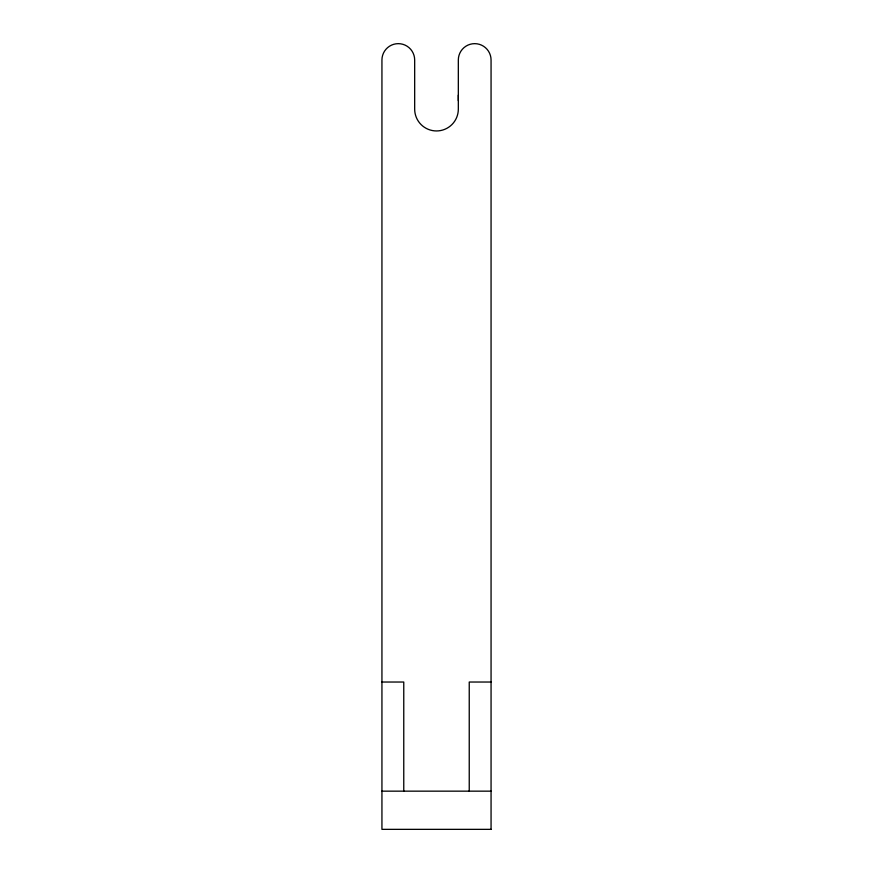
<?xml version="1.0" encoding="UTF-8"?>
<svg xmlns="http://www.w3.org/2000/svg" width="873" height="873" viewBox="0 0 873 873"><rect width="100%" height="100%" fill="white"/><g stroke="black" fill="none" stroke-linecap="round" stroke-linejoin="round"><path stroke-width="1.31" d="M458.325 95.102L458.325 100.635M381.938 682.031L403.763 682.031L403.763 791.156M491.062 682.031L469.238 682.031L469.238 791.156M381.938 791.156L491.062 791.156M491.062 829.35L381.938 829.35L381.938 60.019A16.369 16.369 0 0 1 398.306 43.65A16.369 16.369 0 0 1 414.675 60.019L414.675 109.125A21.825 21.825 0 0 0 436.5 130.95A21.825 21.825 0 0 0 458.325 109.125L458.325 60.019A16.369 16.369 0 0 1 474.694 43.65A16.369 16.369 0 0 1 491.062 60.019L491.062 829.35"/></g></svg>
